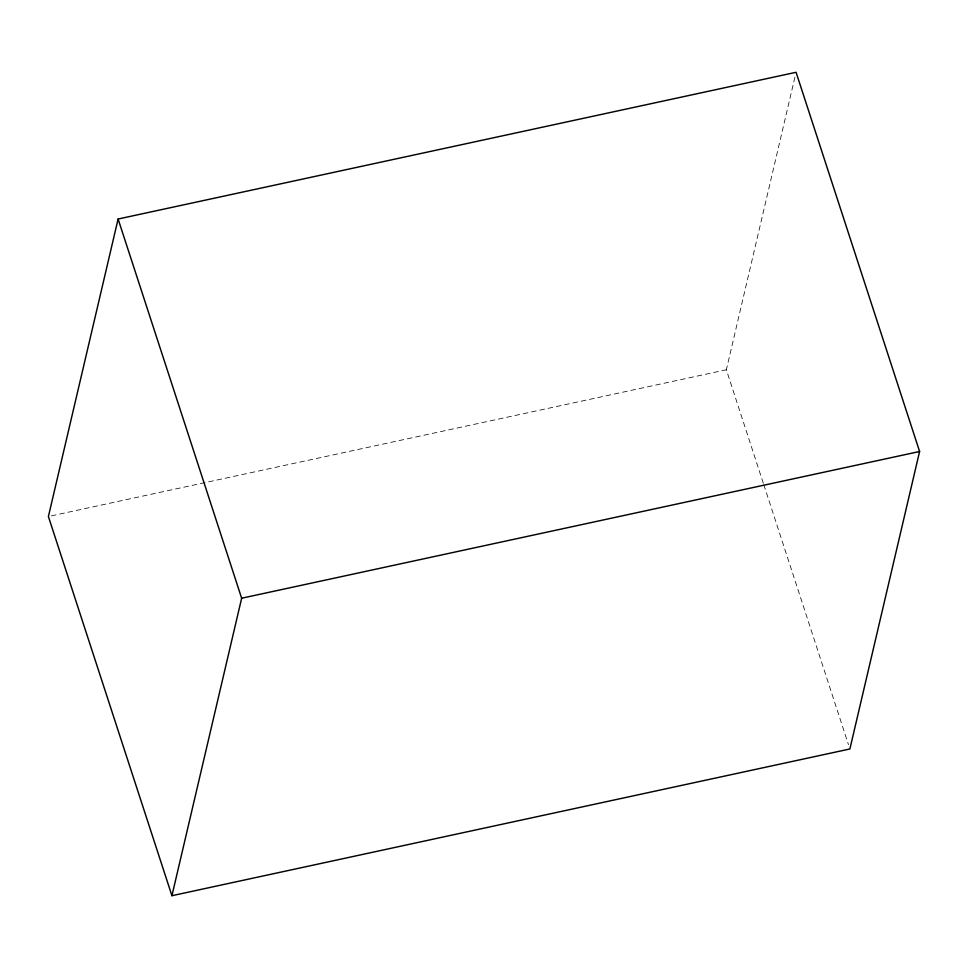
<?xml version="1.0" encoding="UTF-8"?>
<svg xmlns="http://www.w3.org/2000/svg" width="968" height="968" viewBox="0 0 968 968"><rect width="100%" height="100%" fill="white"/><g stroke="black" fill="none" stroke-linecap="round" stroke-linejoin="round"><path stroke-width="0.73" stroke-dasharray="4.84 3.63" d="M763.316 483.25L726.351 369.776L795.03 76.69M51.352 515.871L726.351 369.776M763.788 484.678L848.476 744.67"/><path stroke-width="1.45" d="M118.108 219.022L48.4 516.501L171.929 895.702L849.892 748.978L919.6 451.499L796.071 72.297L118.108 219.022L241.649 598.224L171.929 895.702M241.649 598.224L919.6 451.499"/></g></svg>
